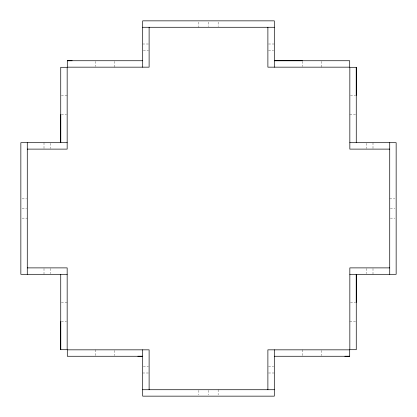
<?xml version="1.0" encoding="UTF-8"?>
<svg xmlns="http://www.w3.org/2000/svg" width="417" height="417" viewBox="0 0 417 417"><rect width="100%" height="100%" fill="white"/><g stroke="black" fill="none" stroke-linecap="round" stroke-linejoin="round"><path stroke-width="0.31" stroke-dasharray="2.08 1.56" d="M142.692 44.004L148.473 44.004M268.527 44.004L274.308 44.004M143.333 50.431L148.473 50.431M268.527 50.431L273.667 50.431M61.377 95.352L67.163 95.352M350.483 95.352L355.623 95.352M61.377 114.633L66.517 114.633M349.837 114.633L355.623 114.633M22.137 198.862L26.636 198.862M389.723 198.862L394.863 198.862M22.137 208.5L26.636 208.5M390.364 208.5L394.863 208.5M22.137 218.138L27.277 218.138M390.364 218.138L394.863 218.138M61.377 302.367L67.163 302.367M350.483 302.367L355.623 302.367M61.377 321.648L66.517 321.648M349.837 321.648L355.623 321.648M143.333 366.569L148.473 366.569M268.527 366.569L273.667 366.569M142.692 372.996L148.473 372.996M268.527 372.996L274.308 372.996M372.996 142.692L372.996 148.473M372.996 268.527L372.996 274.308M366.569 143.333L366.569 148.473M366.569 268.527L366.569 273.667M321.648 61.377L321.648 67.163M321.648 350.483L321.648 355.623M302.367 61.377L302.367 66.517M302.367 349.837L302.367 355.623M218.138 22.137L218.138 26.636M218.138 389.723L218.138 394.863M208.5 22.137L208.5 26.636M208.5 390.364L208.5 394.863M198.862 22.137L198.862 27.277M198.862 390.364L198.862 394.863M114.633 61.377L114.633 67.163M114.633 350.483L114.633 355.623M95.352 61.377L95.352 66.517M95.352 349.837L95.352 355.623M50.431 143.333L50.431 148.473M50.431 268.527L50.431 273.667M44.004 142.692L44.004 148.473M44.004 268.527L44.004 274.308"/><path stroke-width="0.63" d="M27.277 267.886L67.163 267.886L67.163 349.701L60.736 349.701L60.736 321.648M389.723 149.114L349.837 149.114L349.837 67.299L356.264 67.299L356.264 95.352M142.692 27.277L274.308 27.277M149.114 27.277L149.114 67.163L67.299 67.163L67.299 60.736L142.692 60.736M302.367 60.736L274.308 60.736L349.701 60.736L349.701 67.163L267.886 67.163L267.886 27.277M67.163 142.692L20.85 142.692L20.85 274.308L67.163 274.308M349.837 142.692L396.15 142.692L396.15 274.308L349.837 274.308M27.277 149.114L67.163 149.114L67.163 67.299L60.736 67.299L60.736 142.692L60.736 114.633M389.723 267.886L349.837 267.886L349.837 349.701L356.264 349.701L356.264 274.308L356.264 302.367M274.308 356.264L349.701 356.264L349.701 349.837L267.886 349.837L267.886 389.723M142.692 389.723L274.308 389.723M67.299 60.736L72.125 60.741M344.875 356.259L349.701 356.264M137.865 356.259L142.692 356.264L67.299 356.264L67.299 349.837L149.114 349.837L149.114 389.723M389.723 142.692L389.723 274.308M356.264 67.299L356.264 142.692M274.308 67.163L274.308 20.85L142.692 20.85L142.692 67.163M274.308 349.837L274.308 396.15L142.692 396.15L142.692 349.837M60.736 274.308L60.736 349.701M27.277 142.692L27.277 274.308"/></g></svg>
